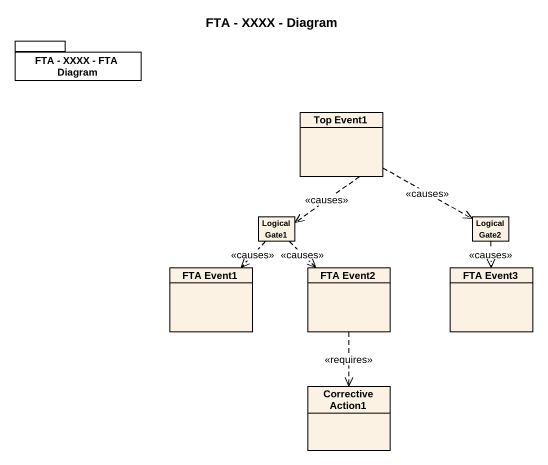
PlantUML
@startuml
title FTA - XXXX - Diagram
hide circle
hide empty members
package "FTA - XXXX - FTA Diagram" as FTA_XXXX_FTA_Diagram {
}
class "Top Event1" as Top_Event1
class "Logical Gate1" as Logical_Gate1
class "Logical Gate2" as Logical_Gate2
class "FTA Event1" as FTA_Event1
class "FTA Event2" as FTA_Event2
class "FTA Event3" as FTA_Event3
class "Corrective Action1" as Corrective_Action1
Top_Event1 ..> Logical_Gate1 : <<causes>>
Top_Event1 .right.> Logical_Gate2 : <<causes>>
Logical_Gate1 ..> FTA_Event1 : <<causes>>
Logical_Gate1 ..> FTA_Event2 : <<causes>>
Logical_Gate2 ..> FTA_Event3 : <<causes>>
FTA_Event2 ..> Corrective_Action1 : <<requires>>
@enduml
